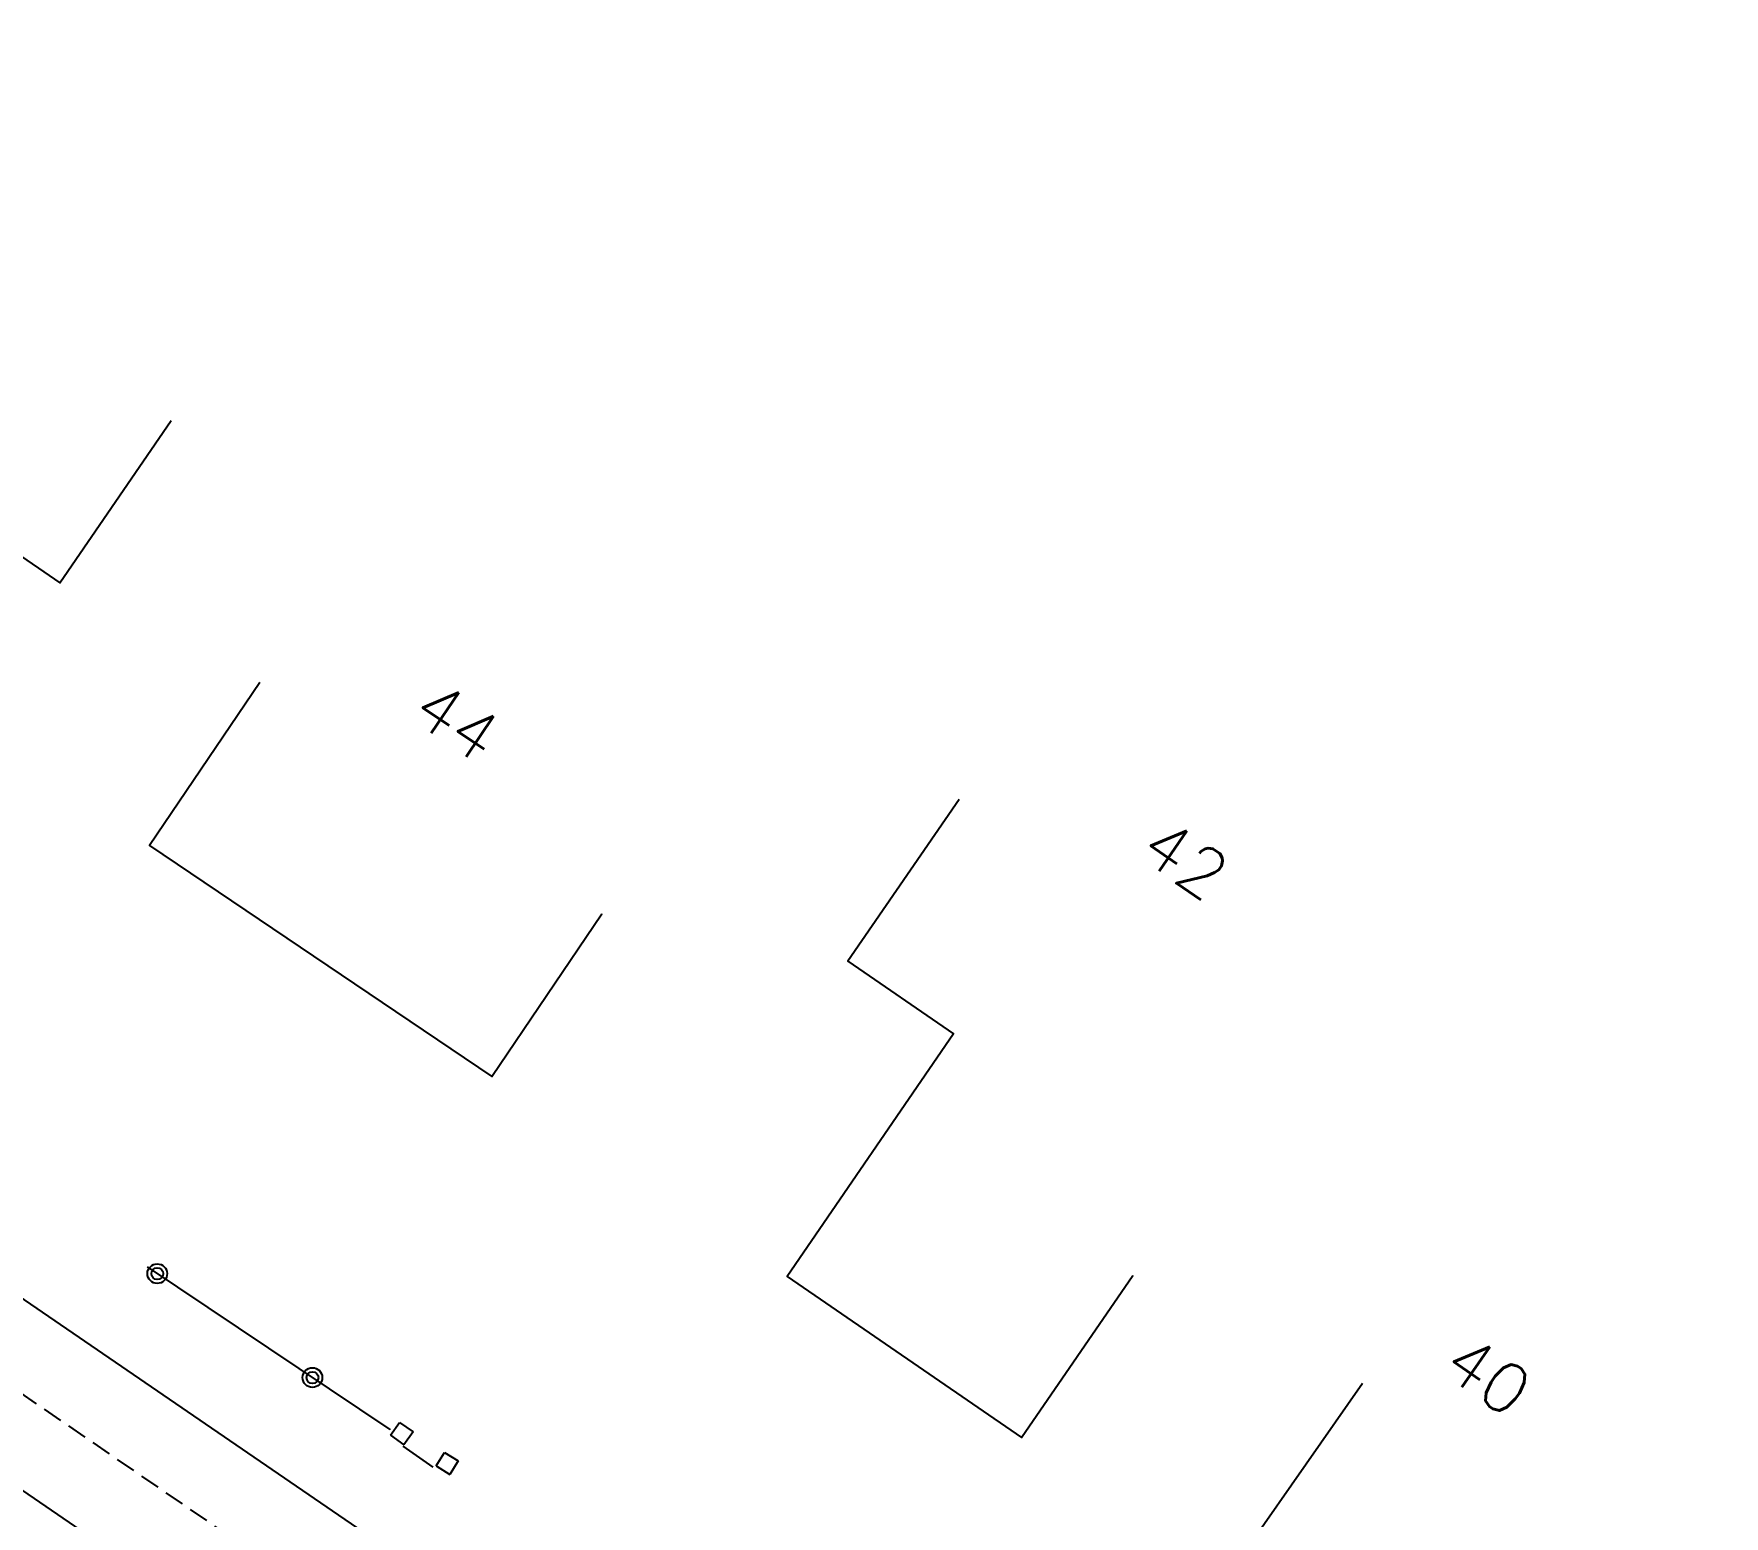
# Model space of a CAD drawing. Header units: millimetres. Extents: x 119599 to 140000, y 124063 to 129001.
# Drawn here: x 139957.01 to 140000, y 128962.3 to 129000 of the extents above; entities that cross this region are included whole.
import ezdxf
from ezdxf.enums import TextEntityAlignment as Align

# ---------------------------------------------------------------- set-up
doc = ezdxf.new("R2010")
doc.units = ezdxf.units.MM
doc.linetypes.add('DASHED', pattern=[0.75, 0.5, -0.25])
doc.layers.get('0').update_dxf_attribs({"linetype": 'CONTINUOUS'})
for name, color, linetype in [('W0001', 6, 'DASHED'), ('W0008', 7, 'CONTINUOUS'), ('W0100', 7, 'CONTINUOUS'), ('W0105', 7, 'CONTINUOUS'), ('W0112', 1, 'DASHED'), ('W0322', 7, 'CONTINUOUS'), ('W0991', 7, 'CONTINUOUS')]:
    doc.layers.add(name, color=color, linetype=linetype)
doc.styles.get("Standard").update_dxf_attribs({"font": 'romans.shx', "width": 0.85})

# ---------------------------------------------------------------- blocks, each defined once
blk = doc.blocks.new('t322o')
at = {"color": 0, "linetype": 'Continuous'}
for radius in [0.25, 0.15]:
    blk.add_circle((0, 0), radius, dxfattribs=at)

msp = doc.modelspace()

# ---------------------------------------------------------------- linework, layer by layer
at = {"layer": 'W0001'}
msp.add_lwpolyline([(139906.423, 129000), (139934.4, 128980.723), (139962.71, 128961.292), (139981.03, 128948.72), (139998.172, 128936.93), (140000, 128935.643)], dxfattribs=at)
at = {"layer": 'W0008'}
for points in [[(139909.996, 129000), (139943.628, 128976.816), (139944.005, 128976.542), (139975.531, 128954.949), (139986.407, 128947.436), (139986.772, 128947.176), (139997.746, 128939.683), (140000, 128938.084)], [(140000, 128933.213), (139997.729, 128934.801), (139984.379, 128943.976), (139984.031, 128944.238), (139941.731, 128973.236), (139941.317, 128973.522), (139908.408, 128996.121)]]:
    msp.add_lwpolyline(points, dxfattribs=at)
at = {"layer": 'W0100'}
for points in [[(139949.413, 128993.735), (139946.588, 128989.61), (139950.801, 128986.724), (139952.678, 128989.464), (139957.676, 128986.04), (139960.502, 128990.165)], [(139962.757, 128983.502), (139959.957, 128979.36), (139968.658, 128973.479), (139971.457, 128977.622), (139971.457, 128977.622), (139971.457, 128977.622), (139971.457, 128977.622), (139971.457, 128977.622), (139971.457, 128977.622), (139971.457, 128977.622), (139971.457, 128977.622), (139971.457, 128977.622), (139971.457, 128977.622), (139971.457, 128977.622), (139971.457, 128977.622), (139971.457, 128977.622), (139971.457, 128977.622), (139971.457, 128977.622), (139971.457, 128977.622), (139971.457, 128977.622), (139971.457, 128977.622), (139971.457, 128977.622), (139971.457, 128977.622), (139971.457, 128977.622), (139971.457, 128977.622), (139971.457, 128977.622), (139971.457, 128977.622), (139971.457, 128977.622), (139971.457, 128977.622), (139971.457, 128977.622), (139971.457, 128977.622), (139971.457, 128977.622), (139971.457, 128977.622), (139971.457, 128977.622), (139971.457, 128977.622), (139971.457, 128977.622), (139971.457, 128977.622), (139971.457, 128977.622), (139971.457, 128977.622), (139971.457, 128977.622), (139971.457, 128977.622), (139971.457, 128977.622), (139971.457, 128977.622), (139971.457, 128977.622), (139971.457, 128977.622), (139971.457, 128977.622), (139971.457, 128977.622), (139971.457, 128977.622), (139971.457, 128977.622), (139971.457, 128977.622), (139971.457, 128977.622), (139971.457, 128977.622), (139971.457, 128977.622), (139971.457, 128977.622), (139971.457, 128977.622), (139971.457, 128977.622), (139971.457, 128977.622), (139971.457, 128977.622), (139971.457, 128977.622), (139971.457, 128977.622), (139971.457, 128977.622), (139971.457, 128977.622), (139971.457, 128977.622), (139971.457, 128977.622), (139971.457, 128977.622), (139971.457, 128977.622), (139971.457, 128977.622), (139971.457, 128977.622), (139971.457, 128977.622), (139971.457, 128977.622), (139971.457, 128977.622), (139971.457, 128977.622), (139971.457, 128977.622), (139971.457, 128977.622), (139971.457, 128977.622), (139971.457, 128977.622), (139971.457, 128977.622), (139971.457, 128977.622), (139971.457, 128977.622), (139971.457, 128977.622), (139971.457, 128977.622), (139971.457, 128977.622), (139971.457, 128977.622), (139971.457, 128977.622), (139971.457, 128977.622), (139971.457, 128977.622), (139971.457, 128977.622), (139971.457, 128977.622), (139971.457, 128977.622), (139971.457, 128977.622), (139971.457, 128977.622), (139971.457, 128977.622), (139971.457, 128977.622), (139971.457, 128977.622), (139971.457, 128977.622), (139971.457, 128977.622), (139971.457, 128977.622), (139971.457, 128977.622), (139971.457, 128977.622), (139971.457, 128977.622), (139971.457, 128977.622), (139971.457, 128977.622), (139971.457, 128977.622), (139971.457, 128977.622), (139971.457, 128977.622), (139971.457, 128977.622), (139971.457, 128977.622), (139971.457, 128977.622), (139971.457, 128977.622), (139971.457, 128977.622), (139971.457, 128977.622), (139971.457, 128977.622), (139971.457, 128977.622), (139971.457, 128977.622), (139971.457, 128977.622), (139971.457, 128977.622), (139971.457, 128977.622), (139971.457, 128977.622), (139971.457, 128977.622), (139971.457, 128977.622)], [(139980.547, 128980.531), (139977.711, 128976.413), (139980.397, 128974.564), (139976.169, 128968.396), (139982.134, 128964.302), (139984.964, 128968.424), (139984.964, 128968.424), (139984.964, 128968.424), (139984.964, 128968.424), (139984.964, 128968.424), (139984.964, 128968.424), (139984.964, 128968.424), (139984.964, 128968.424), (139984.964, 128968.424), (139984.964, 128968.424), (139984.964, 128968.424), (139984.964, 128968.424), (139984.964, 128968.424), (139984.964, 128968.424), (139984.964, 128968.424), (139984.964, 128968.424), (139984.964, 128968.424), (139984.964, 128968.424), (139984.964, 128968.424), (139984.964, 128968.424), (139984.964, 128968.424), (139984.964, 128968.424), (139984.964, 128968.424), (139984.964, 128968.424), (139984.964, 128968.424), (139984.964, 128968.424), (139984.964, 128968.424), (139984.964, 128968.424), (139984.964, 128968.424), (139984.964, 128968.424), (139984.964, 128968.424), (139984.964, 128968.424), (139984.964, 128968.424), (139984.964, 128968.424), (139984.964, 128968.424), (139984.964, 128968.424), (139984.964, 128968.424), (139984.964, 128968.424), (139984.964, 128968.424), (139984.964, 128968.424), (139984.964, 128968.424), (139984.964, 128968.424), (139984.964, 128968.424), (139984.964, 128968.424), (139984.964, 128968.424), (139984.964, 128968.424), (139984.964, 128968.424), (139984.964, 128968.424), (139984.964, 128968.424), (139984.964, 128968.424), (139984.964, 128968.424), (139984.964, 128968.424), (139984.964, 128968.424), (139984.964, 128968.424), (139984.964, 128968.424), (139984.964, 128968.424), (139984.964, 128968.424), (139984.964, 128968.424), (139984.964, 128968.424), (139984.964, 128968.424), (139984.964, 128968.424), (139984.964, 128968.424), (139984.964, 128968.424), (139984.964, 128968.424), (139984.964, 128968.424), (139984.964, 128968.424), (139984.964, 128968.424), (139984.964, 128968.424), (139984.964, 128968.424), (139984.964, 128968.424), (139984.964, 128968.424), (139984.964, 128968.424), (139984.964, 128968.424), (139984.964, 128968.424), (139984.964, 128968.424), (139984.964, 128968.424), (139984.964, 128968.424), (139984.964, 128968.424), (139984.964, 128968.424), (139984.964, 128968.424), (139984.964, 128968.424), (139984.964, 128968.424), (139984.964, 128968.424), (139984.964, 128968.424), (139984.964, 128968.424), (139984.964, 128968.424), (139984.964, 128968.424), (139984.964, 128968.424), (139984.964, 128968.424), (139984.964, 128968.424), (139984.964, 128968.424), (139984.964, 128968.424), (139984.964, 128968.424), (139984.964, 128968.424), (139984.964, 128968.424), (139984.964, 128968.424), (139984.964, 128968.424), (139984.964, 128968.424), (139984.964, 128968.424), (139984.964, 128968.424), (139984.964, 128968.424), (139984.964, 128968.424), (139984.964, 128968.424), (139984.964, 128968.424), (139984.964, 128968.424), (139984.964, 128968.424), (139984.964, 128968.424), (139984.964, 128968.424), (139984.964, 128968.424), (139984.964, 128968.424), (139984.964, 128968.424), (139984.964, 128968.424), (139984.964, 128968.424), (139984.964, 128968.424), (139984.964, 128968.424)], [(139990.802, 128965.671), (139987.934, 128961.575), (139990.882, 128959.511), (139991.654, 128960.614), (139996.73, 128957.06), (139999.598, 128961.156)]]:
    msp.add_lwpolyline(points, dxfattribs=at)
at = {"layer": 'W0105'}
msp.add_line((139966.399, 128964.084), (139967.16, 128963.546), dxfattribs=at)
at = {"layer": 'W0112'}
msp.add_line((139966.08, 128964.359), (139966.311, 128964.686), dxfattribs=at)
for points in [[(139966.311, 128964.686), (139966.656, 128964.442), (139966.425, 128964.115)], [(139966.08, 128964.359), (139966.425, 128964.115), (139966.425, 128964.115), (139966.425, 128964.115), (139966.425, 128964.115), (139966.425, 128964.115), (139966.425, 128964.115), (139966.425, 128964.115), (139966.425, 128964.115), (139966.425, 128964.115), (139966.425, 128964.115), (139966.425, 128964.115), (139966.425, 128964.115), (139966.425, 128964.115), (139966.425, 128964.115), (139966.425, 128964.115), (139966.425, 128964.115), (139966.425, 128964.115), (139966.425, 128964.115), (139966.425, 128964.115), (139966.425, 128964.115), (139966.425, 128964.115), (139966.425, 128964.115), (139966.425, 128964.115), (139966.425, 128964.115), (139966.425, 128964.115), (139966.425, 128964.115), (139966.425, 128964.115), (139966.425, 128964.115), (139966.425, 128964.115), (139966.425, 128964.115), (139966.425, 128964.115), (139966.425, 128964.115), (139966.425, 128964.115), (139966.425, 128964.115), (139966.425, 128964.115), (139966.425, 128964.115), (139966.425, 128964.115), (139966.425, 128964.115), (139966.425, 128964.115), (139966.425, 128964.115), (139966.425, 128964.115), (139966.425, 128964.115), (139966.425, 128964.115), (139966.425, 128964.115), (139966.425, 128964.115), (139966.425, 128964.115), (139966.425, 128964.115), (139966.425, 128964.115), (139966.425, 128964.115), (139966.425, 128964.115), (139966.425, 128964.115), (139966.425, 128964.115), (139966.425, 128964.115), (139966.425, 128964.115), (139966.425, 128964.115), (139966.425, 128964.115), (139966.425, 128964.115), (139966.425, 128964.115), (139966.425, 128964.115), (139966.425, 128964.115), (139966.425, 128964.115), (139966.425, 128964.115), (139966.425, 128964.115), (139966.425, 128964.115), (139966.425, 128964.115), (139966.425, 128964.115), (139966.425, 128964.115), (139966.425, 128964.115), (139966.425, 128964.115), (139966.425, 128964.115), (139966.425, 128964.115), (139966.425, 128964.115), (139966.425, 128964.115), (139966.425, 128964.115), (139966.425, 128964.115), (139966.425, 128964.115), (139966.425, 128964.115), (139966.425, 128964.115), (139966.425, 128964.115), (139966.425, 128964.115), (139966.425, 128964.115), (139966.425, 128964.115), (139966.425, 128964.115), (139966.425, 128964.115), (139966.425, 128964.115), (139966.425, 128964.115), (139966.425, 128964.115), (139966.425, 128964.115), (139966.425, 128964.115), (139966.425, 128964.115), (139966.425, 128964.115), (139966.425, 128964.115), (139966.425, 128964.115), (139966.425, 128964.115), (139966.425, 128964.115), (139966.425, 128964.115), (139966.425, 128964.115), (139966.425, 128964.115), (139966.425, 128964.115), (139966.425, 128964.115), (139966.425, 128964.115), (139966.425, 128964.115), (139966.425, 128964.115), (139966.425, 128964.115), (139966.425, 128964.115), (139966.425, 128964.115), (139966.425, 128964.115), (139966.425, 128964.115), (139966.425, 128964.115), (139966.425, 128964.115), (139966.425, 128964.115), (139966.425, 128964.115), (139966.425, 128964.115), (139966.425, 128964.115), (139966.425, 128964.115), (139966.425, 128964.115), (139966.425, 128964.115), (139966.425, 128964.115)], [(139967.245, 128963.578), (139967.456, 128963.919), (139967.803, 128963.704), (139967.593, 128963.364), (139967.593, 128963.364), (139967.593, 128963.364), (139967.593, 128963.364), (139967.593, 128963.364), (139967.593, 128963.364), (139967.593, 128963.364), (139967.593, 128963.364), (139967.593, 128963.364), (139967.593, 128963.364), (139967.593, 128963.364), (139967.593, 128963.364), (139967.593, 128963.364), (139967.593, 128963.364), (139967.593, 128963.364), (139967.593, 128963.364), (139967.593, 128963.364), (139967.593, 128963.364), (139967.593, 128963.364), (139967.593, 128963.364), (139967.593, 128963.364), (139967.593, 128963.364), (139967.593, 128963.364), (139967.593, 128963.364), (139967.593, 128963.364), (139967.593, 128963.364), (139967.593, 128963.364), (139967.593, 128963.364), (139967.593, 128963.364), (139967.593, 128963.364), (139967.593, 128963.364), (139967.593, 128963.364), (139967.593, 128963.364), (139967.593, 128963.364), (139967.593, 128963.364), (139967.593, 128963.364), (139967.593, 128963.364), (139967.593, 128963.364), (139967.593, 128963.364), (139967.593, 128963.364), (139967.593, 128963.364), (139967.593, 128963.364), (139967.593, 128963.364), (139967.593, 128963.364), (139967.593, 128963.364), (139967.593, 128963.364), (139967.593, 128963.364), (139967.593, 128963.364), (139967.593, 128963.364), (139967.593, 128963.364), (139967.593, 128963.364), (139967.593, 128963.364), (139967.593, 128963.364), (139967.593, 128963.364), (139967.593, 128963.364), (139967.593, 128963.364), (139967.593, 128963.364), (139967.593, 128963.364), (139967.593, 128963.364), (139967.593, 128963.364), (139967.593, 128963.364), (139967.593, 128963.364), (139967.593, 128963.364), (139967.593, 128963.364), (139967.593, 128963.364), (139967.593, 128963.364), (139967.593, 128963.364), (139967.593, 128963.364), (139967.593, 128963.364), (139967.593, 128963.364), (139967.593, 128963.364), (139967.593, 128963.364), (139967.593, 128963.364), (139967.593, 128963.364), (139967.593, 128963.364), (139967.593, 128963.364), (139967.593, 128963.364), (139967.593, 128963.364), (139967.593, 128963.364), (139967.593, 128963.364), (139967.593, 128963.364), (139967.593, 128963.364), (139967.593, 128963.364), (139967.593, 128963.364), (139967.593, 128963.364), (139967.593, 128963.364), (139967.593, 128963.364), (139967.593, 128963.364), (139967.593, 128963.364), (139967.593, 128963.364), (139967.593, 128963.364), (139967.593, 128963.364), (139967.593, 128963.364), (139967.593, 128963.364), (139967.593, 128963.364), (139967.593, 128963.364), (139967.593, 128963.364), (139967.593, 128963.364), (139967.593, 128963.364), (139967.593, 128963.364), (139967.593, 128963.364), (139967.593, 128963.364), (139967.593, 128963.364), (139967.593, 128963.364), (139967.593, 128963.364), (139967.593, 128963.364), (139967.593, 128963.364), (139967.593, 128963.364), (139967.593, 128963.364), (139967.593, 128963.364), (139967.593, 128963.364), (139967.593, 128963.364), (139967.593, 128963.364), (139967.593, 128963.364), (139967.593, 128963.364), (139967.593, 128963.364), (139967.593, 128963.364)], [(139967.245, 128963.578), (139967.593, 128963.364), (139967.593, 128963.364), (139967.593, 128963.364), (139967.593, 128963.364), (139967.593, 128963.364), (139967.593, 128963.364), (139967.593, 128963.364), (139967.593, 128963.364), (139967.593, 128963.364), (139967.593, 128963.364), (139967.593, 128963.364), (139967.593, 128963.364), (139967.593, 128963.364), (139967.593, 128963.364), (139967.593, 128963.364), (139967.593, 128963.364), (139967.593, 128963.364), (139967.593, 128963.364), (139967.593, 128963.364), (139967.593, 128963.364), (139967.593, 128963.364), (139967.593, 128963.364), (139967.593, 128963.364), (139967.593, 128963.364), (139967.593, 128963.364), (139967.593, 128963.364), (139967.593, 128963.364), (139967.593, 128963.364), (139967.593, 128963.364), (139967.593, 128963.364), (139967.593, 128963.364), (139967.593, 128963.364), (139967.593, 128963.364), (139967.593, 128963.364), (139967.593, 128963.364), (139967.593, 128963.364), (139967.593, 128963.364), (139967.593, 128963.364), (139967.593, 128963.364), (139967.593, 128963.364), (139967.593, 128963.364), (139967.593, 128963.364), (139967.593, 128963.364), (139967.593, 128963.364), (139967.593, 128963.364), (139967.593, 128963.364), (139967.593, 128963.364), (139967.593, 128963.364), (139967.593, 128963.364), (139967.593, 128963.364), (139967.593, 128963.364), (139967.593, 128963.364), (139967.593, 128963.364), (139967.593, 128963.364), (139967.593, 128963.364), (139967.593, 128963.364), (139967.593, 128963.364), (139967.593, 128963.364), (139967.593, 128963.364), (139967.593, 128963.364), (139967.593, 128963.364), (139967.593, 128963.364), (139967.593, 128963.364), (139967.593, 128963.364), (139967.593, 128963.364), (139967.593, 128963.364), (139967.593, 128963.364), (139967.593, 128963.364), (139967.593, 128963.364), (139967.593, 128963.364), (139967.593, 128963.364), (139967.593, 128963.364), (139967.593, 128963.364), (139967.593, 128963.364), (139967.593, 128963.364), (139967.593, 128963.364), (139967.593, 128963.364), (139967.593, 128963.364), (139967.593, 128963.364), (139967.593, 128963.364), (139967.593, 128963.364), (139967.593, 128963.364), (139967.593, 128963.364), (139967.593, 128963.364), (139967.593, 128963.364), (139967.593, 128963.364), (139967.593, 128963.364), (139967.593, 128963.364), (139967.593, 128963.364), (139967.593, 128963.364), (139967.593, 128963.364), (139967.593, 128963.364), (139967.593, 128963.364), (139967.593, 128963.364), (139967.593, 128963.364), (139967.593, 128963.364), (139967.593, 128963.364), (139967.593, 128963.364), (139967.593, 128963.364), (139967.593, 128963.364), (139967.593, 128963.364), (139967.593, 128963.364), (139967.593, 128963.364), (139967.593, 128963.364), (139967.593, 128963.364), (139967.593, 128963.364), (139967.593, 128963.364), (139967.593, 128963.364), (139967.593, 128963.364), (139967.593, 128963.364), (139967.593, 128963.364), (139967.593, 128963.364), (139967.593, 128963.364), (139967.593, 128963.364), (139967.593, 128963.364), (139967.593, 128963.364), (139967.593, 128963.364), (139967.593, 128963.364), (139967.593, 128963.364)]]:
    msp.add_lwpolyline(points, dxfattribs=at)
at = {"layer": 'W0322'}
for points in [[(139966.072, 128964.503), (139966.072, 128964.503), (139966.072, 128964.503), (139966.072, 128964.503), (139966.072, 128964.503), (139966.072, 128964.503), (139966.072, 128964.503), (139966.072, 128964.503), (139966.072, 128964.503), (139966.072, 128964.503), (139966.072, 128964.503), (139966.072, 128964.503), (139966.072, 128964.503), (139966.072, 128964.503), (139966.072, 128964.503), (139966.072, 128964.503), (139966.072, 128964.503), (139966.072, 128964.503), (139966.072, 128964.503), (139959.9, 128968.638)], [(139966.072, 128964.503), (139966.072, 128964.503), (139966.072, 128964.503), (139966.072, 128964.503), (139966.072, 128964.503), (139966.072, 128964.503), (139966.072, 128964.503), (139966.072, 128964.503), (139966.072, 128964.503), (139966.072, 128964.503), (139966.072, 128964.503), (139966.072, 128964.503), (139966.072, 128964.503), (139966.072, 128964.503), (139966.072, 128964.503), (139966.072, 128964.503), (139966.072, 128964.503), (139966.072, 128964.503), (139966.072, 128964.503), (139966.072, 128964.503), (139966.072, 128964.503), (139966.072, 128964.503), (139966.072, 128964.503), (139966.072, 128964.503), (139966.072, 128964.503), (139966.072, 128964.503), (139966.072, 128964.503), (139966.072, 128964.503), (139966.072, 128964.503), (139966.072, 128964.503), (139966.072, 128964.503), (139966.072, 128964.503), (139966.072, 128964.503), (139966.072, 128964.503), (139966.072, 128964.503), (139966.072, 128964.503), (139966.072, 128964.503), (139966.072, 128964.503), (139966.072, 128964.503), (139966.072, 128964.503), (139966.072, 128964.503), (139966.072, 128964.503), (139966.072, 128964.503), (139966.072, 128964.503), (139966.072, 128964.503), (139966.072, 128964.503), (139966.072, 128964.503), (139966.072, 128964.503), (139966.072, 128964.503), (139966.072, 128964.503), (139966.072, 128964.503), (139966.072, 128964.503), (139966.072, 128964.503), (139966.072, 128964.503), (139966.072, 128964.503), (139966.072, 128964.503), (139966.072, 128964.503), (139966.072, 128964.503), (139966.072, 128964.503), (139966.072, 128964.503), (139966.072, 128964.503), (139966.072, 128964.503), (139966.072, 128964.503), (139966.072, 128964.503), (139966.072, 128964.503), (139966.072, 128964.503), (139966.072, 128964.503), (139966.072, 128964.503), (139966.072, 128964.503), (139966.072, 128964.503), (139966.072, 128964.503), (139966.072, 128964.503), (139966.072, 128964.503), (139966.072, 128964.503), (139966.072, 128964.503), (139966.072, 128964.503), (139966.072, 128964.503), (139966.072, 128964.503), (139966.072, 128964.503), (139966.072, 128964.503), (139966.072, 128964.503), (139966.072, 128964.503), (139966.072, 128964.503), (139966.072, 128964.503), (139966.072, 128964.503), (139966.072, 128964.503), (139966.072, 128964.503), (139966.072, 128964.503), (139966.072, 128964.503), (139966.072, 128964.503), (139966.072, 128964.503), (139966.072, 128964.503), (139966.072, 128964.503), (139966.072, 128964.503), (139966.072, 128964.503), (139966.072, 128964.503), (139966.072, 128964.503), (139966.072, 128964.503), (139966.072, 128964.503), (139966.072, 128964.503), (139966.072, 128964.503)]]:
    msp.add_lwpolyline(points, dxfattribs=at)

# ---------------------------------------------------------------- block references
at = {"layer": 'W0322', "rotation": 146.179473009413}
for p in [(139960.153, 128968.469), (139964.099, 128965.825)]:
    msp.add_blockref('t322o', p, dxfattribs=at)

# ---------------------------------------------------------------- texts
at = {"layer": 'W0991'}
for s, rotation, p in [('44', 325.9467, (139967.78, 128982.521)), ('42', 325.446, (139986.291, 128979.004)), ('40', 325.0261, (139993.993, 128965.878))]:
    msp.add_text(s, height=1.25, rotation=rotation, dxfattribs=at).set_placement(p, align=Align.MIDDLE)

doc.saveas('drawing.dxf')
